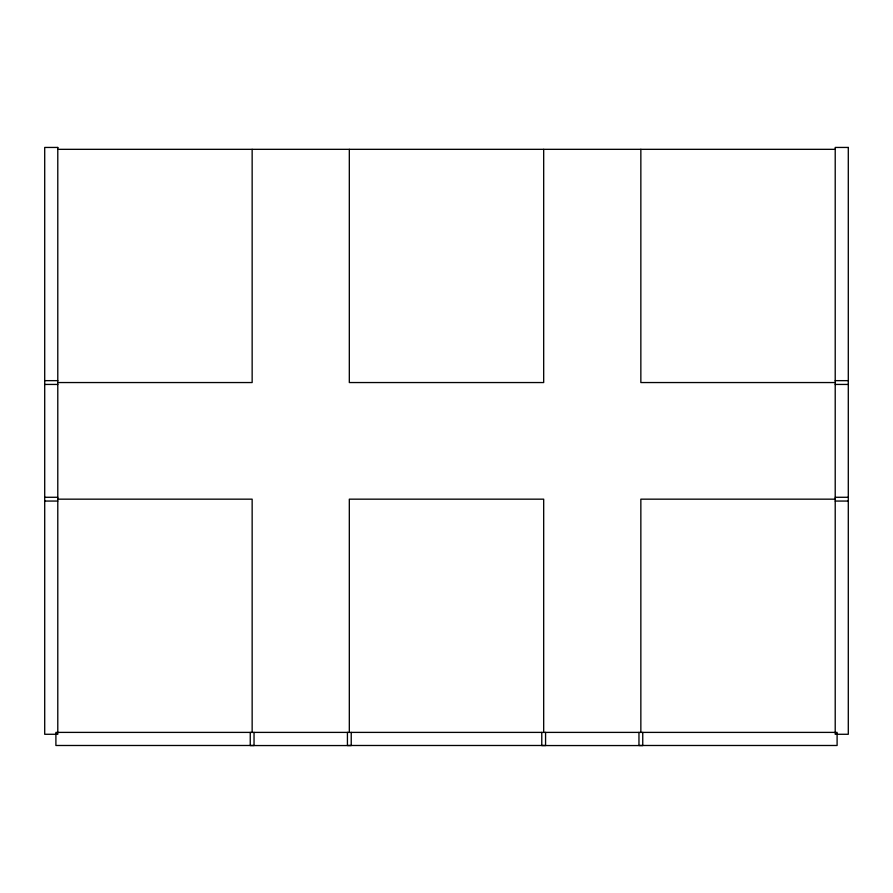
<?xml version="1.0" encoding="UTF-8"?>
<svg xmlns="http://www.w3.org/2000/svg" width="893" height="893" viewBox="0 0 893 893"><rect width="100%" height="100%" fill="white"/><g stroke="black" fill="none" stroke-linecap="round" stroke-linejoin="round"><path stroke-width="1.34" d="M57.788 149.332L835.212 149.332M44.65 380.652L57.788 380.652M835.212 380.652L848.35 380.652M57.788 382.55L252.15 382.55L252.15 149.332M835.212 382.55L640.85 382.55L640.85 149.332M44.706 384.436L57.788 384.436M835.212 384.436L848.294 384.436M44.706 497.278L57.788 497.278M835.212 497.278L848.294 497.278M57.788 499.165L252.15 499.165L252.15 732.394M835.212 499.165L640.85 499.165L640.85 732.394M44.65 501.062L57.788 501.062M835.212 501.062L848.35 501.062M642.748 732.394L642.748 745.555L541.772 745.555L541.772 732.394M638.964 732.394L638.964 745.488L837.098 745.488L837.098 732.394L55.902 732.394L55.902 745.488L254.036 745.488L254.036 732.394M545.567 732.394L545.567 745.488L347.433 745.488L347.433 732.394M543.681 149.332L543.681 382.55L349.319 382.55L349.319 149.332M543.681 732.394L543.681 499.165L349.319 499.165L349.319 732.394M351.228 732.394L351.228 745.555L250.252 745.555L250.252 732.394M57.788 147.445L44.706 147.445L44.706 734.28L57.788 734.28L57.788 147.445M848.294 147.445L835.212 147.445L835.212 734.28L848.294 734.28L848.294 147.445"/></g></svg>
